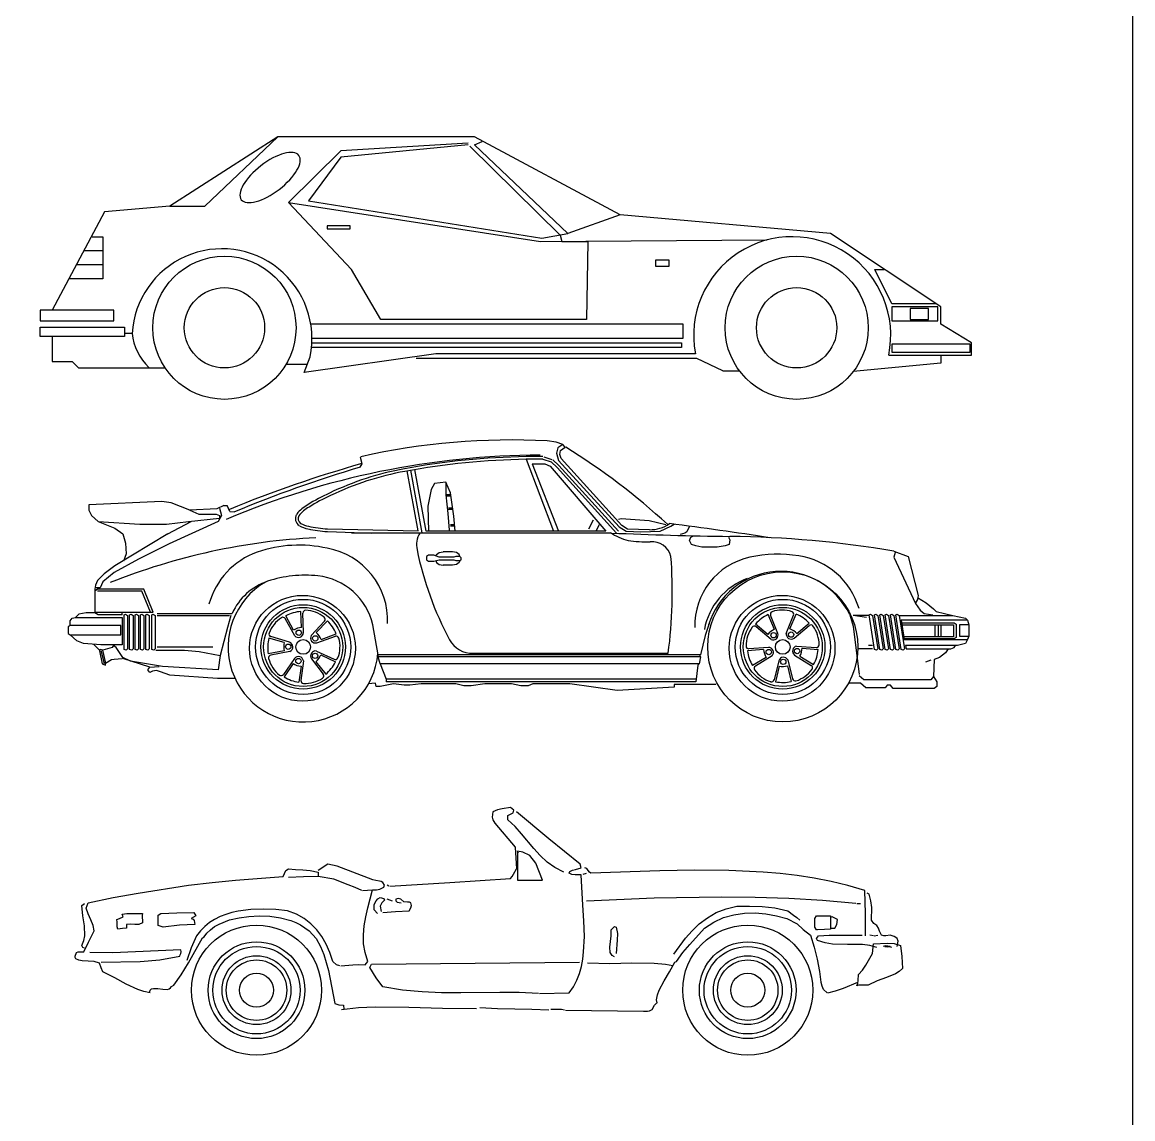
# Model space of a CAD drawing. Header units: millimetres. Extents: x 577 to 2337, y 236 to 943.
# Drawn here: x 804.631 to 809.562, y 701.887 to 706.754 of the extents above; entities that cross this region are included whole.
import ezdxf

# ---------------------------------------------------------------- set-up
doc = ezdxf.new("R2010")
doc.units = ezdxf.units.MM
doc.header["$LTSCALE"] = 0.01
doc.layers.add('06-Furn', color=4, linetype='Continuous')

# ---------------------------------------------------------------- blocks, each defined once
blk = doc.blocks.new('carbbb')
at = {"layer": '06-Furn', "color": 234}
for p, q in [((864.7822, 626.8541), (864.762, 626.8452)), ((864.8024, 626.858), (864.7822, 626.8541)), ((864.8399, 626.8644), (864.8024, 626.858)), ((864.8547, 626.8526), (864.8399, 626.8644)), ((864.8518, 626.8413), (864.8547, 626.8526)), ((864.762, 626.8452), (864.7586, 626.822)), ((864.7586, 626.822), (864.7615, 626.8097)), ((864.7615, 626.8097), (864.7699, 626.7944)), ((864.8281, 626.8294), (864.8518, 626.8413)), ((864.8281, 626.8102), (864.8281, 626.8294)), ((864.8601, 626.7801), (864.8281, 626.8102)), ((865.0101, 626.7259), (864.8666, 626.8452)), ((864.7699, 626.7944), (864.8601, 626.6878)), ((864.8888, 626.7476), (864.8601, 626.7801)), ((864.9435, 626.682), (864.8888, 626.7476)), ((865.1501, 626.6124), (865.0101, 626.7259)), ((864.8601, 626.6878), (864.8666, 626.5927)), ((864.875, 626.6622), (864.8705, 626.6706)), ((864.8942, 626.6667), (864.8705, 626.6706)), ((864.8705, 626.6706), (864.8705, 626.6583)), ((864.8705, 626.6583), (864.8705, 626.5425)), ((864.9257, 626.6509), (864.8942, 626.6667)), ((864.9721, 626.6509), (864.9435, 626.682)), ((864.0286, 626.6124), (863.9857, 626.5848)), ((864.0711, 626.604), (864.0286, 626.6124)), ((864.9519, 626.6169), (864.9257, 626.6509)), ((864.9815, 626.5425), (864.9519, 626.6169)), ((865.0027, 626.6223), (864.9721, 626.6509)), ((865.0372, 626.5976), (865.0027, 626.6223)), ((865.1541, 626.5966), (865.1501, 626.6124)), ((863.6193, 626.5414), (863.8309, 626.5577)), ((863.8309, 626.5577), (863.8422, 626.5848)), ((863.8422, 626.5848), (863.8541, 626.5927)), ((863.8541, 626.5927), (863.8861, 626.5892)), ((863.9211, 626.5572), (863.8541, 626.5542)), ((863.8861, 626.5892), (863.9182, 626.5878)), ((863.9182, 626.5878), (863.9512, 626.5853)), ((863.9857, 626.5577), (863.9211, 626.5572)), ((863.9512, 626.5853), (863.9857, 626.5774)), ((863.9857, 626.5774), (863.9857, 626.5577)), ((864.0553, 626.5458), (863.9857, 626.5577)), ((864.2284, 626.5429), (864.0711, 626.604)), ((864.8399, 626.5498), (864.8473, 626.5577)), ((864.8473, 626.5577), (864.8533, 626.5685)), ((864.8533, 626.5685), (864.8666, 626.5927)), ((865.0767, 626.5774), (865.0372, 626.5976)), ((865.1003, 626.5735), (865.1038, 626.5809)), ((865.1127, 626.5671), (865.1003, 626.5735)), ((865.1038, 626.5809), (865.1156, 626.5858)), ((865.127, 626.5651), (865.1127, 626.5671)), ((865.1156, 626.5858), (865.128, 626.5892)), ((865.1541, 626.5656), (865.127, 626.5651)), ((865.128, 626.5892), (865.1541, 626.5966)), ((865.161, 626.4314), (865.1541, 626.5656)), ((865.162, 626.569), (865.1778, 626.5735)), ((865.1787, 626.5932), (865.1699, 626.5966)), ((865.1847, 626.5853), (865.1787, 626.5932)), ((865.1901, 626.5774), (865.1847, 626.5853)), ((865.197, 626.5735), (865.1901, 626.5774)), ((865.5033, 626.5838), (865.197, 626.5735)), ((865.6567, 626.5868), (865.5033, 626.5838)), ((865.8095, 626.5853), (865.6567, 626.5868)), ((865.9619, 626.5779), (865.8095, 626.5853)), ((866.0379, 626.5715), (865.9619, 626.5779)), ((866.1133, 626.5621), (866.0379, 626.5715)), ((866.1888, 626.5503), (866.1133, 626.5621)), ((863.1863, 626.4847), (863.4107, 626.5192)), ((863.4107, 626.5192), (863.5152, 626.532)), ((863.5152, 626.532), (863.6193, 626.5414)), ((864.1194, 626.5212), (864.0553, 626.5458)), ((864.1505, 626.5093), (864.1194, 626.5212)), ((864.1801, 626.496), (864.1505, 626.5093)), ((864.2427, 626.5404), (864.2284, 626.5429)), ((864.2585, 626.538), (864.2427, 626.5404)), ((864.2659, 626.5355), (864.2585, 626.538)), ((864.2605, 626.5024), (864.2772, 626.5108)), ((864.2733, 626.531), (864.2659, 626.5355)), ((864.2807, 626.5192), (864.2733, 626.531)), ((864.2772, 626.5108), (864.2807, 626.5192)), ((864.3004, 626.5153), (864.2925, 626.5192)), ((864.3039, 626.5153), (864.5707, 626.531)), ((864.5707, 626.531), (864.8399, 626.5498)), ((864.8705, 626.5425), (864.9815, 626.5425)), ((866.2638, 626.5355), (866.1888, 626.5503)), ((866.3382, 626.5177), (866.2638, 626.5355)), ((866.4127, 626.496), (866.3382, 626.5177)), ((862.9643, 626.4413), (863.0753, 626.465)), ((863.0753, 626.465), (863.1863, 626.4847)), ((864.1835, 626.496), (864.2269, 626.4995)), ((864.2062, 626.4186), (864.2269, 626.4995)), ((864.2269, 626.4995), (864.2456, 626.4995)), ((864.2437, 626.4507), (864.2511, 626.4586)), ((864.2456, 626.4995), (864.2605, 626.5024)), ((864.2511, 626.4586), (864.2614, 626.4645)), ((864.2614, 626.4645), (864.2772, 626.461)), ((864.2772, 626.461), (864.2807, 626.4526)), ((864.3433, 626.461), (864.3315, 626.4571)), ((864.3532, 626.458), (864.3433, 626.461)), ((864.3665, 626.4452), (864.3532, 626.458)), ((865.4776, 626.4615), (865.1778, 626.4492)), ((865.7775, 626.4664), (865.4776, 626.4615)), ((865.9269, 626.4655), (865.7775, 626.4664)), ((866.0764, 626.4605), (865.9269, 626.4655)), ((866.2253, 626.4516), (866.0764, 626.4605)), ((866.4162, 626.3935), (866.4127, 626.496)), ((866.4319, 626.4803), (866.424, 626.4842)), ((866.4403, 626.4507), (866.4319, 626.4803)), ((862.9367, 626.4295), (862.9486, 626.4378)), ((862.9412, 626.3841), (862.9367, 626.4295)), ((862.9565, 626.4176), (862.9643, 626.4413)), ((862.9653, 626.392), (862.9565, 626.4176)), ((863.6869, 626.4117), (863.6306, 626.4043)), ((863.7436, 626.4137), (863.6869, 626.4117)), ((863.7983, 626.4112), (863.7436, 626.4137)), ((863.8501, 626.4063), (863.7983, 626.4112)), ((864.1973, 626.3791), (864.2062, 626.4186)), ((864.2343, 626.4334), (864.2437, 626.4507)), ((864.2343, 626.4102), (864.2343, 626.4334)), ((864.2501, 626.3944), (864.2343, 626.4102)), ((864.2693, 626.4413), (864.2614, 626.426)), ((864.2614, 626.426), (864.2659, 626.4028)), ((864.2807, 626.4526), (864.2693, 626.4413)), ((864.3157, 626.4492), (864.2925, 626.4571)), ((864.3315, 626.4571), (864.331, 626.4497)), ((864.331, 626.4497), (864.3374, 626.4447)), ((864.3374, 626.4447), (864.3546, 626.4413)), ((864.3833, 626.4447), (864.3665, 626.4452)), ((864.3911, 626.4447), (864.3833, 626.4447)), ((864.3897, 626.4063), (864.398, 626.4196)), ((864.3971, 626.4413), (864.3911, 626.4447)), ((864.401, 626.4299), (864.3971, 626.4413)), ((864.398, 626.4196), (864.401, 626.4299)), ((865.1659, 626.3619), (865.161, 626.4314)), ((865.7538, 626.3979), (865.7977, 626.4152)), ((865.7977, 626.4152), (865.8456, 626.426)), ((865.8456, 626.426), (865.9013, 626.4265)), ((865.9013, 626.4265), (865.957, 626.425)), ((865.957, 626.425), (866.0137, 626.4196)), ((866.0137, 626.4196), (866.0709, 626.4063)), ((866.3738, 626.4378), (866.2253, 626.4516)), ((866.3777, 626.4378), (866.3935, 626.4378)), ((866.4438, 626.4206), (866.4403, 626.4507)), ((866.4433, 626.3639), (866.4438, 626.4206)), ((862.9486, 626.3392), (862.9412, 626.3841)), ((862.9772, 626.3658), (862.9653, 626.392)), ((862.987, 626.3412), (862.9772, 626.3658)), ((863.0921, 626.3678), (863.1044, 626.3718)), ((863.0936, 626.356), (863.0921, 626.3678)), ((863.1044, 626.3718), (863.1197, 626.3796)), ((863.1158, 626.391), (863.137, 626.3944)), ((863.1197, 626.3796), (863.1158, 626.391)), ((863.137, 626.3944), (863.1592, 626.3944)), ((863.1592, 626.3944), (863.2055, 626.3944)), ((863.2055, 626.3944), (863.204, 626.3856)), ((863.204, 626.3856), (863.205, 626.3747)), ((863.205, 626.3747), (863.2065, 626.3639)), ((863.2065, 626.3639), (863.2055, 626.352)), ((863.2751, 626.387), (863.2869, 626.3944)), ((863.2751, 626.3402), (863.2751, 626.387)), ((863.2869, 626.3944), (863.3589, 626.3969)), ((863.3589, 626.3969), (863.4344, 626.3989)), ((863.4423, 626.3831), (863.4225, 626.3712)), ((863.4225, 626.3712), (863.4319, 626.3688)), ((863.4319, 626.3688), (863.4363, 626.3624)), ((863.4344, 626.3989), (863.4423, 626.3831)), ((863.4363, 626.3624), (863.4383, 626.3446)), ((863.5266, 626.3678), (863.5039, 626.354)), ((863.5508, 626.3801), (863.5266, 626.3678)), ((863.5468, 626.3471), (863.5927, 626.3653)), ((863.5764, 626.39), (863.5508, 626.3801)), ((863.6035, 626.3984), (863.5764, 626.39)), ((863.5927, 626.3653), (863.6361, 626.3752)), ((863.6306, 626.4043), (863.6035, 626.3984)), ((863.6361, 626.3752), (863.679, 626.3811)), ((863.679, 626.3811), (863.7249, 626.3836)), ((863.7249, 626.3836), (863.7722, 626.3821)), ((863.7722, 626.3821), (863.819, 626.3752)), ((863.819, 626.3752), (863.8649, 626.3629)), ((863.8896, 626.3915), (863.8501, 626.4063)), ((863.8649, 626.3629), (863.8866, 626.3545)), ((863.9241, 626.3718), (863.8896, 626.3915)), ((863.9542, 626.3486), (863.9241, 626.3718)), ((864.1904, 626.3392), (864.1973, 626.3791)), ((864.2733, 626.3989), (864.33, 626.4028)), ((864.33, 626.4028), (864.3897, 626.4063)), ((865.1679, 626.2919), (865.1659, 626.3619)), ((865.6784, 626.3481), (865.7143, 626.3752)), ((865.7143, 626.3752), (865.7538, 626.3979)), ((865.7425, 626.356), (865.7864, 626.3757)), ((865.7864, 626.3757), (865.8317, 626.3885)), ((865.8317, 626.3885), (865.8786, 626.3954)), ((865.8786, 626.3954), (865.9264, 626.3964)), ((865.9264, 626.3964), (865.9738, 626.3925)), ((865.9738, 626.3925), (866.0211, 626.3841)), ((866.0211, 626.3841), (866.0665, 626.3712)), ((866.0665, 626.3712), (866.1133, 626.3481)), ((866.0709, 626.4063), (866.0966, 626.3865)), ((866.0966, 626.3865), (866.1119, 626.3767)), ((866.1119, 626.3767), (866.1247, 626.3639)), ((866.1913, 626.3712), (866.1992, 626.3831)), ((866.1913, 626.3328), (866.1913, 626.3712)), ((866.1992, 626.3831), (866.2613, 626.3831)), ((866.2613, 626.3831), (866.2613, 626.3555)), ((866.2687, 626.3796), (866.2613, 626.3759)), ((866.2919, 626.3678), (866.2687, 626.3796)), ((866.2894, 626.3451), (866.2919, 626.3678)), ((866.4167, 626.2943), (866.4162, 626.3935)), ((866.4536, 626.3491), (866.4433, 626.3639)), ((862.95, 626.2953), (862.9486, 626.3392)), ((862.9663, 626.2667), (862.9915, 626.317)), ((862.9915, 626.317), (862.987, 626.3412)), ((863.0931, 626.3446), (863.0936, 626.356)), ((863.0936, 626.3343), (863.0931, 626.3446)), ((863.0965, 626.3249), (863.0936, 626.3343)), ((863.1177, 626.3269), (863.0965, 626.3249)), ((863.1355, 626.3288), (863.1177, 626.3269)), ((863.1537, 626.3466), (863.1355, 626.3446)), ((863.1355, 626.3446), (863.1355, 626.3288)), ((863.1715, 626.3451), (863.1537, 626.3466)), ((863.1892, 626.3451), (863.1715, 626.3451)), ((863.2055, 626.352), (863.1892, 626.3451)), ((863.2987, 626.3328), (863.2751, 626.3402)), ((863.3707, 626.3417), (863.2987, 626.3328)), ((863.4383, 626.3446), (863.3707, 626.3417)), ((863.463, 626.317), (863.4457, 626.2943)), ((863.4827, 626.3367), (863.463, 626.317)), ((863.5039, 626.354), (863.4827, 626.3367)), ((863.4921, 626.3071), (863.5074, 626.3219)), ((863.5074, 626.3219), (863.5261, 626.3357)), ((863.5261, 626.3357), (863.5468, 626.3471)), ((863.8866, 626.3545), (863.9073, 626.3436)), ((863.9073, 626.3436), (863.9458, 626.3175)), ((863.9458, 626.3175), (863.9779, 626.2825)), ((863.9798, 626.3214), (863.9542, 626.3486)), ((864.002, 626.2914), (863.9798, 626.3214)), ((864.187, 626.2997), (864.1904, 626.3392)), ((865.2863, 626.3214), (865.3015, 626.3362)), ((865.2868, 626.2953), (865.2863, 626.3214)), ((865.3015, 626.3362), (865.3099, 626.3328)), ((865.3099, 626.3328), (865.3149, 626.3047)), ((865.6172, 626.2845), (865.6463, 626.3175)), ((865.6369, 626.2569), (865.7015, 626.3288)), ((865.6463, 626.3175), (865.6784, 626.3481)), ((865.7015, 626.3288), (865.7425, 626.356)), ((866.1133, 626.3481), (866.14, 626.3229)), ((866.14, 626.3229), (866.172, 626.2973)), ((866.1992, 626.3214), (866.1913, 626.3328)), ((866.2031, 626.3214), (866.1992, 626.3214)), ((866.2337, 626.3234), (866.2031, 626.3214)), ((866.2613, 626.3249), (866.2337, 626.3234)), ((866.2613, 626.3555), (866.2613, 626.3249)), ((866.2613, 626.3288), (866.2613, 626.3288)), ((866.2652, 626.3288), (866.2805, 626.3288)), ((866.2805, 626.3288), (866.2894, 626.3451)), ((866.467, 626.3402), (866.4536, 626.3491)), ((866.4739, 626.3284), (866.467, 626.3402)), ((866.4778, 626.316), (866.4739, 626.3284)), ((866.4867, 626.2973), (866.4778, 626.316)), ((862.9367, 626.2514), (862.9456, 626.2736)), ((862.9451, 626.2243), (862.9663, 626.2667)), ((862.9456, 626.2736), (862.95, 626.2953)), ((863.4102, 626.1745), (863.4733, 626.2859)), ((863.4334, 626.2682), (863.423, 626.2416)), ((863.4457, 626.2943), (863.4334, 626.2682)), ((863.4733, 626.2859), (863.4807, 626.2904)), ((863.4807, 626.2904), (863.4921, 626.3071)), ((863.9779, 626.2825), (863.9961, 626.2475)), ((864.0213, 626.2578), (864.002, 626.2914)), ((864.188, 626.2598), (864.187, 626.2997)), ((865.1649, 626.2238), (865.1679, 626.2919)), ((865.2818, 626.2445), (865.2843, 626.2692)), ((865.2843, 626.2692), (865.2868, 626.2953)), ((865.3144, 626.2761), (865.3099, 626.2164)), ((865.3149, 626.3047), (865.3144, 626.2761)), ((865.5659, 626.213), (865.6172, 626.2845)), ((866.172, 626.2973), (866.1883, 626.2445)), ((866.1992, 626.2825), (866.2071, 626.2943)), ((866.2031, 626.2746), (866.1992, 626.2825)), ((866.2367, 626.2638), (866.2031, 626.2746)), ((866.2071, 626.2943), (866.2544, 626.2973)), ((866.2697, 626.2578), (866.2367, 626.2638)), ((866.2544, 626.2973), (866.3027, 626.2973)), ((866.3027, 626.2973), (866.4009, 626.2973)), ((866.4517, 626.2943), (866.4359, 626.2973)), ((866.4517, 626.2593), (866.5118, 626.2628)), ((866.4551, 626.2943), (866.4709, 626.2973)), ((866.4976, 626.2943), (866.4867, 626.2973)), ((866.5069, 626.2948), (866.4976, 626.2943)), ((866.5252, 626.2973), (866.5069, 626.2948)), ((866.5118, 626.2628), (866.5434, 626.2608)), ((866.5434, 626.2919), (866.5252, 626.2973)), ((866.5513, 626.2879), (866.5434, 626.2919)), ((866.5434, 626.2608), (866.572, 626.2514)), ((866.5562, 626.2825), (866.5513, 626.2879)), ((866.5607, 626.2712), (866.5562, 626.2825)), ((866.5562, 626.248), (866.5607, 626.2712)), ((862.9076, 626.2051), (862.9135, 626.2204)), ((862.9135, 626.2204), (862.9205, 626.2238)), ((862.9205, 626.2238), (862.9278, 626.2238)), ((862.9278, 626.2238), (862.9451, 626.2243)), ((862.9412, 626.2435), (862.9367, 626.2514)), ((862.9486, 626.2396), (862.9412, 626.2435)), ((863.0738, 626.2199), (862.9717, 626.2204)), ((863.1754, 626.2233), (863.0738, 626.2199)), ((863.3762, 626.2322), (863.1754, 626.2233)), ((863.3717, 626.2046), (863.3737, 626.211)), ((863.3737, 626.211), (863.3767, 626.2169)), ((863.3786, 626.2238), (863.3762, 626.2322)), ((863.3767, 626.2169), (863.3786, 626.2238)), ((863.423, 626.2416), (863.4033, 626.1853)), ((863.9961, 626.2475), (864.0109, 626.2125)), ((864.0109, 626.2125), (864.0321, 626.1405)), ((864.038, 626.2214), (864.0213, 626.2578)), ((864.0518, 626.1814), (864.038, 626.2214)), ((864.1944, 626.2208), (864.188, 626.2598)), ((864.2067, 626.1814), (864.1944, 626.2208)), ((865.161, 626.1908), (865.1649, 626.2238)), ((865.2823, 626.2204), (865.2818, 626.2445)), ((865.2922, 626.2075), (865.2823, 626.2204)), ((865.5777, 626.1814), (865.6058, 626.2208)), ((865.6058, 626.2208), (865.6369, 626.2569)), ((866.1883, 626.2445), (866.2011, 626.1908)), ((866.3363, 626.2564), (866.2697, 626.2578)), ((866.4023, 626.2564), (866.3363, 626.2564)), ((866.4349, 626.2524), (866.4023, 626.2564)), ((866.4181, 626.1641), (866.4477, 626.2164)), ((866.467, 626.2435), (866.4349, 626.2524)), ((866.4477, 626.2164), (866.4517, 626.2593)), ((866.5054, 626.2504), (866.4941, 626.248)), ((866.5094, 626.249), (866.5025, 626.247)), ((866.5025, 626.247), (866.5049, 626.247)), ((866.5025, 626.247), (866.5025, 626.247)), ((866.5025, 626.247), (866.5025, 626.247)), ((866.5049, 626.247), (866.5143, 626.2465)), ((866.5153, 626.2485), (866.5054, 626.2504)), ((866.5252, 626.248), (866.5094, 626.249)), ((866.5143, 626.2465), (866.5252, 626.248)), ((866.5331, 626.2435), (866.5153, 626.2485)), ((866.572, 626.2514), (866.5774, 626.2026)), ((862.9066, 626.1991), (862.9076, 626.2051)), ((862.9101, 626.1927), (862.9066, 626.1991)), ((862.9239, 626.1873), (862.9101, 626.1927)), ((862.9377, 626.1844), (862.9239, 626.1873)), ((862.9653, 626.1824), (862.9377, 626.1844)), ((862.992, 626.1809), (862.9653, 626.1824)), ((863.0152, 626.174), (862.992, 626.1809)), ((863.0225, 626.1528), (863.0152, 626.174)), ((863.0225, 626.178), (863.1957, 626.1809)), ((863.1957, 626.1809), (863.2829, 626.1878)), ((863.2829, 626.1878), (863.3717, 626.2046)), ((863.3786, 626.1222), (863.4102, 626.1745)), ((864.0671, 626.1661), (864.0518, 626.1814)), ((864.0829, 626.1622), (864.0671, 626.1661)), ((864.0868, 626.1622), (864.1396, 626.1656)), ((864.1396, 626.1656), (864.1672, 626.1671)), ((864.1672, 626.1671), (864.1954, 626.1661)), ((864.1954, 626.1661), (864.2067, 626.1814)), ((864.2151, 626.1548), (864.2225, 626.1696)), ((864.2225, 626.1696), (864.6831, 626.174)), ((864.6831, 626.174), (865.1467, 626.178)), ((865.1546, 626.1587), (865.161, 626.1908)), ((865.2808, 626.171), (865.1817, 626.174)), ((865.3795, 626.1735), (865.2808, 626.171)), ((865.3015, 626.2011), (865.2922, 626.2075)), ((865.4786, 626.1725), (865.3795, 626.1735)), ((865.5284, 626.1676), (865.4786, 626.1725)), ((865.561, 626.1614), (865.5284, 626.1676)), ((865.5467, 626.1345), (865.5698, 626.178)), ((865.5698, 626.178), (865.5777, 626.1814)), ((866.2011, 626.1908), (866.2115, 626.136)), ((866.4023, 626.1424), (866.4181, 626.1641)), ((866.5774, 626.2026), (866.5799, 626.1503)), ((863.0299, 626.1345), (863.0225, 626.1528)), ((863.0832, 626.1089), (863.0299, 626.1345)), ((863.3451, 626.0763), (863.3786, 626.1222)), ((864.0321, 626.1405), (864.0597, 625.995)), ((864.2442, 626.1089), (864.2151, 626.1548)), ((865.1339, 626.0976), (865.1457, 626.1276)), ((865.1457, 626.1276), (865.1546, 626.1587)), ((865.522, 626.0946), (865.5467, 626.1345)), ((866.2115, 626.136), (866.2178, 626.0887)), ((866.3831, 626.0966), (866.3851, 626.1232)), ((866.3851, 626.1232), (866.4023, 626.1424)), ((866.5488, 626.1257), (866.5099, 626.1094)), ((866.5656, 626.1365), (866.5488, 626.1257)), ((866.5799, 626.1503), (866.5656, 626.1365)), ((863.1335, 626.0808), (863.0832, 626.1089)), ((863.1848, 626.0571), (863.1335, 626.0808)), ((863.3244, 626.0591), (863.3298, 626.064)), ((863.3298, 626.064), (863.3357, 626.0704)), ((863.3357, 626.0704), (863.3451, 626.0763)), ((864.2733, 626.0689), (864.2442, 626.1089)), ((864.3606, 626.0542), (864.2733, 626.0689)), ((865.1003, 626.0418), (865.1191, 626.0689)), ((865.1191, 626.0689), (865.1339, 626.0976)), ((865.5008, 626.0542), (865.522, 626.0946)), ((866.2189, 626.0882), (866.2178, 626.0887)), ((866.2233, 626.0714), (866.2189, 626.0882)), ((866.2302, 626.0571), (866.2233, 626.0714)), ((866.318, 626.0625), (866.3822, 626.0891)), ((866.3777, 626.0729), (866.3816, 626.0847)), ((866.3851, 626.0763), (866.3777, 626.0729)), ((866.3816, 626.0847), (866.3831, 626.0966)), ((866.4285, 626.0763), (866.3851, 626.0763)), ((866.4684, 626.0951), (866.4285, 626.0763)), ((866.5099, 626.1094), (866.4684, 626.0951)), ((863.2119, 626.0482), (863.1848, 626.0571)), ((863.24, 626.0418), (863.2119, 626.0482)), ((863.2372, 626.0425), (863.24, 626.0532)), ((863.24, 626.0532), (863.2469, 626.0591)), ((863.2469, 626.0591), (863.2548, 626.0616)), ((863.2548, 626.0616), (863.2746, 626.061)), ((863.2746, 626.061), (863.2963, 626.0576)), ((863.2963, 626.0576), (863.3175, 626.0571)), ((863.3175, 626.0571), (863.3244, 626.0591)), ((864.4474, 626.0458), (864.3606, 626.0542)), ((864.5337, 626.0423), (864.4474, 626.0458)), ((864.62, 626.0418), (864.5337, 626.0423)), ((864.7921, 626.0438), (864.62, 626.0418)), ((864.8779, 626.0433), (864.7921, 626.0438)), ((864.9637, 626.0384), (864.8779, 626.0433)), ((864.9682, 626.0384), (865.1003, 626.0418)), ((865.4885, 626.0108), (865.4934, 626.0334)), ((865.4934, 626.0334), (865.5008, 626.0542)), ((866.2455, 626.0418), (866.2302, 626.0571)), ((866.2495, 626.0418), (866.2825, 626.0502)), ((866.2825, 626.0502), (866.318, 626.0625)), ((864.0597, 625.995), (864.0775, 625.9886)), ((864.0775, 625.9886), (864.0987, 625.9876)), ((864.0903, 625.9683), (864.1648, 625.9762)), ((864.0987, 625.9876), (864.1002, 625.9694)), ((864.1648, 625.9762), (864.2392, 625.9797)), ((864.2392, 625.9797), (864.3882, 625.9787)), ((864.3882, 625.9787), (864.5381, 625.9738)), ((864.5381, 625.9738), (864.689, 625.9718)), ((864.7822, 625.9703), (864.7043, 625.9757)), ((864.8587, 625.9688), (864.7822, 625.9703)), ((864.9351, 625.9678), (864.8587, 625.9688)), ((865.0106, 625.9644), (864.9351, 625.9678)), ((865.051, 625.9678), (865.0185, 625.9683)), ((865.0658, 625.9678), (865.051, 625.9678)), ((865.0801, 625.9644), (865.0658, 625.9678)), ((865.0846, 625.9644), (865.4303, 625.9599)), ((865.4579, 625.9619), (865.4687, 625.9683)), ((865.4687, 625.9683), (865.4801, 625.9871)), ((865.4801, 625.9871), (865.488, 625.996)), ((865.488, 625.996), (865.4913, 625.9979)), ((865.4913, 625.9979), (865.4885, 626.0108)), ((865.4303, 625.9599), (865.448, 625.9599)), ((865.448, 625.9599), (865.4579, 625.9619))]:
    blk.add_line(p, q, dxfattribs=at)
for centre, radius in [((863.7124, 626.0534), 0.2889), ((865.8935, 626.0534), 0.2889), ((863.7124, 626.0534), 0.2149), ((865.8935, 626.0534), 0.2149), ((863.7124, 626.0534), 0.194), ((865.8935, 626.0534), 0.194), ((863.7124, 626.0534), 0.1528), ((863.7124, 626.0534), 0.1342), ((865.8935, 626.0534), 0.1528), ((865.8935, 626.0534), 0.1342), ((863.7124, 626.0534), 0.0756), ((865.8935, 626.0534), 0.0756)]:
    blk.add_circle(centre, radius, dxfattribs=at)
blk = doc.blocks.new('carhj')
at = {"layer": '06-Furn', "color": 234}
for p, q in [((863.7999, 625.1268), (863.2491, 624.7737)), ((863.4285, 624.7737), (863.7999, 625.1268)), ((864.7998, 625.1268), (863.7999, 625.1268)), ((865.542, 624.73), (864.7998, 625.1268)), ((864.7998, 625.0871), (864.8389, 625.103)), ((864.1201, 625.0554), (863.8545, 624.7935)), ((864.7686, 625.0951), (864.1201, 625.0554)), ((864.7686, 625.0871), (864.1201, 625.0237)), ((865.2373, 624.6269), (864.7764, 625.0792)), ((865.2763, 624.6348), (864.7998, 625.0871)), ((864.1201, 625.0237), (863.9561, 624.8014)), ((863.2491, 624.7737), (862.9171, 624.7459)), ((863.2491, 624.7737), (863.4285, 624.7737)), ((864.1748, 624.4523), (863.8545, 624.7935)), ((863.8545, 624.7935), (865.1357, 624.5951)), ((863.9561, 624.8014), (865.1435, 624.611)), ((862.9171, 624.7459), (862.6515, 624.2459)), ((865.542, 624.73), (865.2763, 624.6348)), ((866.6122, 624.6348), (865.542, 624.73)), ((864.0498, 624.6745), (864.0498, 624.6586)), ((864.167, 624.6745), (864.0498, 624.6745)), ((864.0498, 624.6586), (864.167, 624.6586)), ((864.167, 624.6586), (864.167, 624.6745)), ((862.8546, 624.6189), (862.9093, 624.6189)), ((862.9093, 624.6189), (862.9093, 624.4046)), ((865.1357, 624.5951), (866.2901, 624.6024)), ((865.1435, 624.611), (865.2763, 624.6348)), ((865.2373, 624.6269), (865.2451, 624.5951)), ((865.2451, 624.5951), (865.3779, 624.5951)), ((865.3779, 624.5951), (865.3701, 624.1983)), ((867.1747, 624.2618), (866.6122, 624.6348)), ((862.9093, 624.5475), (862.8155, 624.5475)), ((862.9093, 624.4761), (862.7765, 624.4761)), ((865.7216, 624.4999), (865.7216, 624.4681)), ((865.792, 624.4999), (865.7216, 624.4999)), ((865.792, 624.4681), (865.792, 624.4999)), ((864.3233, 624.1983), (864.1748, 624.4523)), ((865.7216, 624.4681), (865.792, 624.4681)), ((866.9247, 624.2777), (866.8388, 624.4523)), ((866.8388, 624.4523), (866.8857, 624.4523)), ((862.9093, 624.4046), (862.7374, 624.4046)), ((867.1513, 624.2777), (866.9247, 624.2777)), ((866.9247, 624.2618), (866.9247, 624.1904)), ((867.1591, 624.2618), (866.9247, 624.2618)), ((867.0185, 624.2538), (867.0185, 624.1983)), ((867.1122, 624.2538), (867.0185, 624.2538)), ((867.1122, 624.1983), (867.1122, 624.2538)), ((867.1591, 624.1904), (867.1591, 624.2618)), ((867.1747, 624.1745), (867.1747, 624.2618)), ((862.964, 624.2459), (862.589, 624.2459)), ((862.589, 624.2459), (862.589, 624.1904)), ((862.964, 624.1904), (862.964, 624.2459)), ((865.3701, 624.1983), (864.3233, 624.1983)), ((867.0185, 624.1983), (867.1122, 624.1983)), ((862.589, 624.1904), (862.964, 624.1904)), ((862.589, 624.111), (862.589, 624.1586)), ((862.589, 624.1586), (863.0186, 624.1586)), ((863.0186, 624.1586), (863.0186, 624.111)), ((865.8622, 624.1745), (863.9669, 624.1745)), ((865.8622, 624.1031), (865.8622, 624.1745)), ((866.9247, 624.1904), (867.1591, 624.1904)), ((867.331, 624.0793), (867.1747, 624.1745)), ((863.0186, 624.111), (862.589, 624.111)), ((862.6515, 624.111), (862.6515, 623.984)), ((863.0577, 624.1269), (863.0186, 624.1269)), ((863.9731, 624.1031), (865.8622, 624.1031)), ((865.8544, 624.0554), (863.971, 624.0554)), ((863.9727, 624.0793), (865.8544, 624.0793)), ((865.8544, 624.0793), (865.8544, 624.0554)), ((866.9247, 624.0713), (866.9247, 624.0316)), ((867.3231, 624.0713), (866.9247, 624.0713)), ((866.9247, 624.0316), (867.3231, 624.0316)), ((867.3231, 624.0316), (867.3231, 624.0713)), ((867.331, 624.0158), (867.331, 624.0793)), ((862.6515, 623.984), (862.753, 623.984)), ((862.753, 623.984), (862.7843, 623.9523)), ((863.9483, 623.9681), (863.8402, 623.9681)), ((864.6045, 624.0237), (863.9327, 623.9285)), ((863.9327, 623.9285), (863.9639, 624.0078)), ((865.9326, 623.9999), (864.5029, 623.9999)), ((865.9248, 624.0237), (864.6045, 624.0237)), ((866.0654, 623.9364), (865.9326, 623.9999)), ((867.1747, 623.9761), (866.7284, 623.9325)), ((866.9091, 624.0158), (867.331, 624.0158)), ((867.1747, 624.0158), (867.1747, 623.9761)), ((862.7843, 623.9523), (863.2254, 623.9523)), ((866.0654, 623.9364), (866.1492, 623.9364))]:
    blk.add_line(p, q, dxfattribs=at)
for centre, radius in [((863.5277, 624.1556), 0.3644), ((866.4403, 624.1556), 0.3644), ((863.5277, 624.1556), 0.2044), ((866.4403, 624.1556), 0.2044)]:
    blk.add_circle(centre, radius, dxfattribs=at)
for centre, radius, start, end in [((866.4177, 624.1172), 0.5017, 348.34, 190.74), ((863.515, 624.0993), 0.4581, 348.48, 176.544), ((863.3242, 624.1513), 0.2676, 185.2198, 227.5777)]:
    blk.add_arc(centre, radius, start, end, dxfattribs=at)
at = {"layer": '06-Furn', "color": 234, "extrusion": (0, 0, -1)}
blk.add_ellipse((863.76, 624.9199), major_axis=(0.1465, 0.1126), ratio=0.411764, start_param=3.141593, end_param=9.424778, dxfattribs=at)
blk = doc.blocks.new('carpp4')
at = {"layer": '06-Furn', "color": 234, "linetype": 'ByBlock'}
for p, q in [((864.8501, 622.8569), (864.8107, 622.8629)), ((864.8805, 622.847), (864.8501, 622.8569)), ((864.8574, 622.8317), (864.8515, 622.808)), ((864.8805, 622.847), (864.8574, 622.8317)), ((864.8663, 622.802), (864.8693, 622.8199)), ((864.8693, 622.8199), (864.8901, 622.8347)), ((864.8901, 622.8347), (864.8805, 622.847)), ((863.9801, 622.7461), (863.9896, 622.7605)), ((863.982, 622.7888), (863.9839, 622.7926)), ((863.9896, 622.7605), (863.982, 622.7888)), ((864.7563, 622.7931), (864.7176, 622.7931)), ((864.7176, 622.7812), (864.8389, 622.463)), ((864.7563, 622.7812), (864.7176, 622.7812)), ((864.7444, 622.7604), (864.8615, 622.463)), ((864.7444, 622.7604), (864.7712, 622.7604)), ((864.792, 622.7931), (864.7563, 622.7931)), ((864.792, 622.7812), (864.7563, 622.7812)), ((864.7712, 622.7604), (864.8009, 622.7604)), ((864.792, 622.7812), (864.8277, 622.7693)), ((864.7957, 622.7925), (864.8314, 622.7806)), ((864.8009, 622.7604), (864.8247, 622.7515)), ((864.8277, 622.7693), (864.8544, 622.7455)), ((864.8356, 622.7782), (864.8623, 622.7544)), ((864.8515, 622.808), (864.8604, 622.7752)), ((864.8604, 622.7752), (865.131, 622.4808)), ((864.8723, 622.7842), (864.8663, 622.802)), ((865.1429, 622.4868), (864.8723, 622.7842)), ((864.2376, 622.4635), (864.189, 622.7294)), ((864.2557, 622.4547), (864.2049, 622.7323)), ((864.2734, 622.463), (864.2236, 622.7355)), ((864.8247, 622.7515), (865.0707, 622.463)), ((864.8544, 622.7455), (865.1191, 622.4541)), ((864.8632, 622.7535), (865.1279, 622.4621)), ((864.3102, 622.6741), (864.2953, 622.6474)), ((864.3608, 622.6801), (864.3102, 622.6741)), ((864.3816, 622.6325), (864.3608, 622.6801)), ((864.3608, 622.6801), (864.3608, 622.6236)), ((864.2953, 622.6474), (864.2805, 622.573)), ((864.3608, 622.6236), (864.3697, 622.5403)), ((864.3816, 622.6236), (864.3637, 622.6236)), ((864.3816, 622.6176), (864.3637, 622.6176)), ((864.3964, 622.5284), (864.3816, 622.6325)), ((863.0998, 622.5938), (862.7756, 622.579)), ((862.7756, 622.579), (862.7756, 622.5552)), ((863.1414, 622.5879), (863.0998, 622.5938)), ((863.2247, 622.5552), (863.1414, 622.5879)), ((863.3757, 622.5762), (863.3437, 622.5611)), ((863.3556, 622.5641), (863.3645, 622.5314)), ((863.3757, 622.5762), (863.3904, 622.5767)), ((863.4024, 622.5498), (863.3904, 622.5767)), ((864.2805, 622.573), (864.2834, 622.463)), ((864.3905, 622.5641), (864.3727, 622.5641)), ((862.7756, 622.5552), (862.7875, 622.5314)), ((862.7875, 622.5314), (862.8173, 622.5046)), ((863.2188, 622.5046), (863.3556, 622.5195)), ((863.3437, 622.5611), (863.2247, 622.5552)), ((863.2247, 622.5552), (863.2634, 622.5373)), ((863.2634, 622.5373), (863.3407, 622.5373)), ((863.3407, 622.5373), (863.3556, 622.5314)), ((863.3645, 622.5314), (863.3496, 622.5046)), ((863.3556, 622.5314), (863.3556, 622.5195)), ((863.4024, 622.5498), (863.4218, 622.5479)), ((864.3697, 622.5403), (864.3756, 622.466)), ((864.3905, 622.5581), (864.3727, 622.5581)), ((864.4024, 622.463), (864.3964, 622.5284)), ((865.1388, 622.517), (865.1269, 622.5141)), ((865.2637, 622.5081), (865.1388, 622.517)), ((862.8173, 622.5046), (863.0016, 622.4927)), ((862.8173, 622.5046), (862.8916, 622.4749)), ((862.8916, 622.4749), (862.9273, 622.4511)), ((863.0016, 622.4927), (863.1206, 622.4927)), ((863.1206, 622.4927), (863.2188, 622.5046)), ((863.1266, 622.4511), (863.2307, 622.5059)), ((863.3496, 622.5046), (863.1325, 622.4065)), ((863.8356, 622.4723), (864.2376, 622.4635)), ((864.3994, 622.4897), (864.3816, 622.4897)), ((864.3994, 622.4838), (864.3816, 622.4838)), ((865.015, 622.5106), (864.9942, 622.4719)), ((865.0414, 622.4899), (865.0269, 622.463)), ((865.131, 622.4808), (865.1608, 622.463)), ((865.1667, 622.4719), (865.1429, 622.4868)), ((865.2648, 622.4689), (865.1667, 622.4719)), ((865.338, 622.4903), (865.2637, 622.5081)), ((865.3124, 622.463), (865.36, 622.4838)), ((865.36, 622.4838), (865.3749, 622.4927)), ((865.4433, 622.4838), (865.4314, 622.46)), ((863.1266, 622.4511), (862.8916, 622.3083)), ((862.9273, 622.4511), (862.9392, 622.4094)), ((863.835, 622.4604), (864.0321, 622.4541)), ((865.0953, 622.4541), (863.9414, 622.4541)), ((865.0707, 622.463), (864.2734, 622.463)), ((865.1608, 622.463), (865.2262, 622.46)), ((865.2262, 622.46), (865.3124, 622.463)), ((865.4225, 622.4541), (865.4016, 622.4481)), ((865.4314, 622.46), (865.4225, 622.4541)), ((865.4433, 622.4213), (865.4492, 622.4362)), ((865.4522, 622.4035), (865.4433, 622.4213)), ((865.4492, 622.4362), (865.4611, 622.4422)), ((865.6158, 622.4362), (865.6217, 622.4243)), ((865.6217, 622.4243), (865.6187, 622.4035)), ((862.9392, 622.4094), (862.9422, 622.3619)), ((863.1325, 622.4065), (862.9957, 622.3381)), ((864.3191, 622.3589), (864.331, 622.3678)), ((864.331, 622.3678), (864.3489, 622.3708)), ((864.3905, 622.3708), (864.3489, 622.3708)), ((864.4083, 622.3678), (864.3905, 622.3708)), ((864.4202, 622.3589), (864.4083, 622.3678)), ((865.4701, 622.3975), (865.4522, 622.4035)), ((865.4968, 622.3916), (865.4701, 622.3975)), ((865.5652, 622.3916), (865.4968, 622.3916)), ((865.6009, 622.3975), (865.5652, 622.3916)), ((865.6187, 622.4035), (865.6009, 622.3975)), ((866.3503, 622.3738), (866.4128, 622.35)), ((866.3563, 622.3678), (866.3503, 622.347)), ((862.9957, 622.3381), (862.8886, 622.2786)), ((862.9422, 622.3619), (862.9303, 622.3291)), ((864.2834, 622.3559), (864.2745, 622.35)), ((864.2745, 622.35), (864.2745, 622.3351)), ((864.2745, 622.3351), (864.2834, 622.3291)), ((864.3072, 622.3559), (864.2834, 622.3559)), ((864.2834, 622.3291), (864.3072, 622.3291)), ((864.331, 622.347), (864.3072, 622.3559)), ((864.3072, 622.3291), (864.331, 622.3351)), ((864.3161, 622.3321), (864.3191, 622.3232)), ((864.3173, 622.3527), (864.3191, 622.3589)), ((864.3191, 622.3232), (864.331, 622.3143)), ((864.3964, 622.347), (864.331, 622.347)), ((864.331, 622.3351), (864.3964, 622.3351)), ((864.4054, 622.35), (864.3964, 622.347)), ((864.3964, 622.3351), (864.4054, 622.3321)), ((864.4232, 622.35), (864.4054, 622.35)), ((864.4054, 622.3321), (864.4232, 622.3321)), ((864.4202, 622.3232), (864.4083, 622.3143)), ((864.4232, 622.35), (864.4202, 622.3589)), ((864.4232, 622.3321), (864.4202, 622.3232)), ((864.4292, 622.344), (864.4232, 622.35)), ((864.4232, 622.3321), (864.4292, 622.3351)), ((864.4292, 622.3351), (864.4292, 622.344)), ((866.3503, 622.347), (866.4455, 622.1418)), ((866.4128, 622.35), (866.4574, 622.1775)), ((862.844, 622.2726), (862.8143, 622.2429)), ((862.8886, 622.2786), (862.8381, 622.237)), ((862.8916, 622.3083), (862.844, 622.2726)), ((864.331, 622.3143), (864.3489, 622.3113)), ((864.3905, 622.3113), (864.3489, 622.3113)), ((864.4083, 622.3143), (864.3905, 622.3113)), ((862.8054, 622.2221), (862.8024, 622.2042)), ((862.8143, 622.2429), (862.8054, 622.2221)), ((862.8381, 622.237), (862.8262, 622.2102)), ((862.8024, 622.2042), (862.8024, 622.1002)), ((862.8143, 622.2042), (862.8024, 622.1953)), ((862.8262, 622.2102), (862.8083, 622.2102)), ((863.0195, 622.2042), (862.8143, 622.2042)), ((863.0113, 622.1953), (862.8143, 622.1953)), ((863.0492, 622.1031), (863.0113, 622.1953)), ((863.0611, 622.1031), (863.0195, 622.2042)), ((866.4574, 622.1775), (866.4544, 622.1596)), ((866.4544, 622.1686), (866.4931, 622.1448)), ((866.4544, 622.1596), (866.4455, 622.1448)), ((866.4455, 622.1418), (866.4663, 622.112)), ((866.4931, 622.1448), (866.5258, 622.118)), ((862.6924, 622.0645), (862.7013, 622.0764)), ((862.7013, 622.0764), (862.7161, 622.0793)), ((862.731, 622.0942), (862.7161, 622.0793)), ((862.7161, 622.0793), (862.9243, 622.0793)), ((862.7637, 622.1002), (862.731, 622.0942)), ((862.8024, 622.1002), (862.7637, 622.1002)), ((862.8024, 622.1031), (863.0611, 622.1031)), ((862.8173, 622.0912), (862.8024, 622.1002)), ((862.9243, 622.0912), (862.8173, 622.0912)), ((862.9243, 622.0912), (862.9243, 622.1031)), ((862.9243, 622.0793), (862.9243, 621.9574)), ((862.9332, 622.0912), (862.9392, 622.0942)), ((862.9332, 621.9366), (862.9332, 622.0912)), ((862.9392, 622.0942), (862.9481, 622.0883)), ((862.9481, 622.0883), (862.9481, 621.9396)), ((862.957, 622.0912), (862.963, 622.0942)), ((862.957, 621.9366), (862.957, 622.0912)), ((862.963, 622.0942), (862.9719, 622.0883)), ((862.9719, 622.0883), (862.9719, 621.9396)), ((862.9808, 622.0912), (862.9868, 622.0942)), ((862.9808, 621.9366), (862.9808, 622.0912)), ((862.9868, 622.0942), (862.9957, 622.0883)), ((862.9957, 622.0883), (862.9957, 621.9396)), ((863.0046, 622.0912), (863.0106, 622.0942)), ((863.0046, 621.9366), (863.0046, 622.0912)), ((863.0106, 622.0942), (863.0195, 622.0883)), ((863.0195, 622.0883), (863.0195, 621.9396)), ((863.0284, 622.0912), (863.0344, 622.0942)), ((863.0284, 621.9366), (863.0284, 622.0912)), ((863.0344, 622.0942), (863.0433, 622.0883)), ((863.0433, 622.0883), (863.0433, 621.9396)), ((863.0552, 622.0912), (863.0611, 622.0942)), ((863.0552, 621.9366), (863.0552, 622.0912)), ((863.0611, 622.0942), (863.0701, 622.0883)), ((863.0701, 622.0883), (863.0701, 621.9396)), ((863.079, 622.0972), (863.4121, 622.0972)), ((863.079, 622.0883), (863.4002, 622.0883)), ((863.4061, 622.0883), (863.3912, 622.0347)), ((863.6903, 621.998), (863.6479, 622.0741)), ((863.6844, 622.0236), (863.6507, 622.0863)), ((863.7203, 622.0346), (863.7175, 622.1058)), ((863.7285, 622.012), (863.7263, 622.0991)), ((865.8196, 622.0266), (865.7918, 622.0922)), ((865.8353, 622.0083), (865.8024, 622.089)), ((865.8721, 622.0083), (865.905, 622.089)), ((865.8884, 622.0289), (865.9162, 622.0944)), ((866.1541, 622.0912), (866.1689, 622.0407)), ((866.2403, 622.0883), (866.1689, 622.0883)), ((866.2284, 622.0793), (866.1689, 622.0883)), ((866.2403, 622.0912), (866.2463, 622.0942)), ((866.2641, 621.9366), (866.2403, 622.0912)), ((866.2463, 622.0942), (866.2552, 622.0883)), ((866.2552, 622.0883), (866.279, 621.9396)), ((866.2641, 622.0912), (866.2701, 622.0942)), ((866.2879, 621.9366), (866.2641, 622.0912)), ((866.2701, 622.0942), (866.279, 622.0883)), ((866.279, 622.0883), (866.3028, 621.9396)), ((866.2879, 622.0912), (866.2938, 622.0942)), ((866.3117, 621.9366), (866.2879, 622.0912)), ((866.2938, 622.0942), (866.3028, 622.0883)), ((866.3028, 622.0883), (866.3266, 621.9396)), ((866.3117, 622.0912), (866.3176, 622.0942)), ((866.3355, 621.9366), (866.3117, 622.0912)), ((866.3176, 622.0942), (866.3266, 622.0883)), ((866.3266, 622.0883), (866.3503, 621.9396)), ((866.3355, 622.0912), (866.3414, 622.0942)), ((866.3593, 621.9366), (866.3355, 622.0912)), ((866.3414, 622.0942), (866.3503, 622.0883)), ((866.3503, 622.0883), (866.3741, 621.9396)), ((866.3593, 622.0912), (866.3652, 622.0942)), ((866.3831, 621.9366), (866.3593, 622.0912)), ((866.3652, 622.0942), (866.3741, 622.0883)), ((866.3741, 622.0883), (866.3979, 621.9396)), ((866.3741, 622.0883), (866.6121, 622.0883)), ((866.4663, 622.112), (866.4842, 622.0972)), ((866.4842, 622.0972), (866.5228, 622.0912)), ((866.5258, 622.118), (866.5377, 622.1061)), ((866.5377, 622.1061), (866.6121, 622.0883)), ((866.6121, 622.0883), (866.6686, 622.0764)), ((866.6686, 622.0764), (866.6775, 622.0674)), ((862.6924, 622.0436), (862.6834, 622.0377)), ((862.6834, 622.0377), (862.6834, 622.008)), ((862.6924, 622.0436), (862.6924, 622.0645)), ((862.9184, 622.0436), (862.6924, 622.0436)), ((862.9184, 622.002), (862.9184, 622.0436)), ((863.3912, 622.0347), (863.3585, 621.9098)), ((863.7629, 621.999), (863.8223, 622.0628)), ((863.7855, 622.0124), (863.8347, 622.0639)), ((864.0604, 621.9128), (864.0366, 622.0466)), ((865.5295, 622.0526), (865.5117, 621.999)), ((865.79, 622.0035), (865.7362, 622.0502)), ((865.8045, 621.9816), (865.738, 622.0379)), ((865.907, 621.9873), (865.9735, 622.0435)), ((865.9195, 622.0078), (865.9733, 622.0546)), ((866.1689, 622.0407), (866.1957, 621.8265)), ((866.3831, 622.0674), (866.395, 621.9812)), ((866.6775, 622.0674), (866.3831, 622.0674)), ((866.389, 622.0555), (866.618, 622.0555)), ((866.389, 622.0466), (866.615, 622.0466)), ((866.5318, 622.0466), (866.5318, 621.9931)), ((866.5466, 622.0466), (866.5466, 621.9931)), ((866.5585, 622.0466), (866.5585, 621.9931)), ((866.615, 622.0466), (866.615, 621.9931)), ((866.618, 622.0555), (866.6269, 622.0496)), ((866.6269, 622.0496), (866.6269, 621.9901)), ((866.6834, 622.0466), (866.6418, 622.0466)), ((866.6418, 622.0466), (866.6418, 621.9961)), ((866.6775, 622.0674), (866.6834, 622.0466)), ((866.6834, 622.0466), (866.6834, 621.9961)), ((862.6834, 622.008), (862.6924, 622.002)), ((862.6924, 622.002), (862.9184, 622.002)), ((862.7221, 621.9752), (862.6924, 622.002)), ((862.7518, 621.9633), (862.7221, 621.9752)), ((863.6432, 621.9685), (863.5746, 621.9878)), ((863.6673, 621.9693), (863.5837, 621.9941)), ((863.7881, 621.967), (863.8703, 621.996)), ((863.8071, 621.9817), (863.8739, 622.0064)), ((865.5117, 621.999), (865.4909, 621.9128)), ((866.615, 621.9931), (866.395, 621.9931)), ((866.618, 621.9842), (866.395, 621.9842)), ((866.395, 621.9812), (866.6775, 621.9812)), ((866.6269, 621.9901), (866.618, 621.9842)), ((866.6418, 621.9961), (866.6834, 621.9961)), ((866.6775, 621.9812), (866.6686, 621.9633)), ((866.6834, 621.9961), (866.6775, 621.9812)), ((862.8292, 621.9574), (862.7518, 621.9633)), ((862.8232, 621.9336), (862.7964, 621.9604)), ((862.8262, 621.9366), (862.8232, 621.9306)), ((862.8232, 621.9306), (862.8351, 621.8741)), ((862.8381, 621.9336), (862.8262, 621.9366)), ((862.9243, 621.9574), (862.8292, 621.9574)), ((862.8321, 621.9277), (862.8292, 621.9306)), ((862.844, 621.8801), (862.8321, 621.9277)), ((862.8797, 621.9455), (862.8381, 621.9336)), ((862.85, 621.8831), (862.8381, 621.9336)), ((862.8857, 621.9544), (862.8797, 621.9455)), ((862.8976, 621.9455), (862.8857, 621.9544)), ((862.9095, 621.9277), (862.8976, 621.9455)), ((862.9273, 621.9009), (862.9095, 621.9277)), ((862.9422, 621.9336), (862.9332, 621.9366)), ((862.9481, 621.9396), (862.9422, 621.9336)), ((862.966, 621.9336), (862.957, 621.9366)), ((862.9719, 621.9396), (862.966, 621.9336)), ((862.9898, 621.9336), (862.9808, 621.9366)), ((862.9957, 621.9396), (862.9898, 621.9336)), ((863.0135, 621.9336), (863.0046, 621.9366)), ((863.0195, 621.9396), (863.0135, 621.9336)), ((863.0373, 621.9336), (863.0284, 621.9366)), ((863.0433, 621.9396), (863.0373, 621.9336)), ((863.0641, 621.9336), (863.0552, 621.9366)), ((863.0701, 621.9396), (863.0641, 621.9336)), ((863.073, 621.9336), (863.2009, 621.9336)), ((863.079, 621.9485), (863.3258, 621.9485)), ((863.2009, 621.9336), (863.2663, 621.9277)), ((863.2663, 621.9277), (863.3585, 621.9098)), ((863.6427, 621.9309), (863.5726, 621.9182)), ((863.6688, 621.9286), (863.5833, 621.9118)), ((863.7863, 621.9302), (863.8654, 621.8935)), ((865.7709, 621.9374), (865.7, 621.9312)), ((865.7932, 621.9467), (865.7063, 621.9403)), ((865.9183, 621.9523), (866.0052, 621.946)), ((865.943, 621.9432), (866.0139, 621.9369)), ((866.2552, 621.9396), (866.1898, 621.9396)), ((866.2552, 621.9544), (866.2373, 621.9544)), ((866.273, 621.9336), (866.2641, 621.9366)), ((866.279, 621.9396), (866.273, 621.9336)), ((866.2968, 621.9336), (866.2879, 621.9366)), ((866.3028, 621.9396), (866.2968, 621.9336)), ((866.3206, 621.9336), (866.3117, 621.9366)), ((866.3266, 621.9396), (866.3206, 621.9336)), ((866.3444, 621.9336), (866.3355, 621.9366)), ((866.3503, 621.9396), (866.3444, 621.9336)), ((866.3682, 621.9336), (866.3593, 621.9366)), ((866.3741, 621.9396), (866.3682, 621.9336)), ((866.392, 621.9336), (866.3831, 621.9366)), ((866.3979, 621.9396), (866.392, 621.9336)), ((866.6329, 621.9544), (866.4009, 621.9544)), ((866.4009, 621.9544), (866.4039, 621.9396)), ((866.4039, 621.9396), (866.6031, 621.9396)), ((866.5793, 621.9217), (866.5526, 621.9009)), ((866.5912, 621.9396), (866.5793, 621.9217)), ((866.6031, 621.9396), (866.618, 621.9455)), ((866.618, 621.9455), (866.624, 621.9544)), ((866.6686, 621.9633), (866.6329, 621.9544)), ((862.8351, 621.8741), (862.85, 621.8682)), ((862.844, 621.8801), (862.8411, 621.8741)), ((862.85, 621.8771), (862.8767, 621.892)), ((862.85, 621.8682), (862.85, 621.8831)), ((862.8767, 621.892), (862.8886, 621.8949)), ((862.8886, 621.8949), (862.9243, 621.8979)), ((862.96, 621.886), (862.9273, 621.9009)), ((863.0463, 621.8593), (862.9273, 621.8979)), ((863.1028, 621.8622), (862.96, 621.886)), ((863.3585, 621.9098), (863.3496, 621.8474)), ((863.689, 621.8978), (863.6395, 621.826)), ((863.6823, 621.8747), (863.6427, 621.8154)), ((863.7282, 621.8867), (863.7177, 621.8002)), ((863.7637, 621.8964), (863.8166, 621.8272)), ((863.7836, 621.8829), (863.8277, 621.8269)), ((863.8061, 621.9129), (863.8702, 621.882)), ((865.4909, 621.9128), (864.0604, 621.9128)), ((864.0604, 621.9039), (864.0604, 621.9128)), ((865.4909, 621.9039), (864.0604, 621.9039)), ((864.0693, 621.8741), (864.0604, 621.9039)), ((865.4849, 621.8741), (864.0693, 621.8741)), ((864.0693, 621.8741), (864.0961, 621.8057)), ((864.4814, 621.9208), (865.3484, 621.9208)), ((865.4849, 621.8741), (865.479, 621.8682)), ((865.4909, 621.9039), (865.4849, 621.8741)), ((865.4909, 621.9039), (865.4879, 621.9128)), ((865.7837, 621.9021), (865.7227, 621.8654)), ((865.809, 621.9091), (865.735, 621.8632)), ((865.8388, 621.8875), (865.818, 621.8029)), ((865.8794, 621.891), (865.9002, 621.8064)), ((865.9091, 621.9126), (865.9832, 621.8667)), ((865.9325, 621.9071), (865.9936, 621.8704)), ((866.5142, 621.8893), (866.4904, 621.8803)), ((866.5288, 621.892), (866.5258, 621.8176)), ((866.5526, 621.9009), (866.5288, 621.892)), ((863.0373, 621.8474), (863.0463, 621.8593)), ((863.0463, 621.8355), (863.0373, 621.8474)), ((863.0463, 621.8593), (863.0879, 621.8622)), ((863.0582, 621.8414), (863.0463, 621.8355)), ((863.076, 621.8444), (863.0582, 621.8414)), ((863.0938, 621.8384), (863.076, 621.8444)), ((863.1355, 621.8236), (863.0938, 621.8384)), ((863.3496, 621.8474), (863.1028, 621.8622)), ((863.3466, 621.8087), (863.1355, 621.8236)), ((863.7179, 621.8625), (863.7083, 621.792)), ((865.479, 621.8682), (865.4701, 621.7938)), ((865.8407, 621.8635), (865.8247, 621.7941)), ((865.8783, 621.8648), (865.8943, 621.7954)), ((863.424, 621.8087), (863.3466, 621.8087)), ((864.0485, 621.7879), (864.0158, 621.7849)), ((864.0515, 621.773), (864.0485, 621.7879)), ((864.1288, 621.7849), (864.0693, 621.773)), ((865.4701, 621.8057), (864.0961, 621.8057)), ((864.0961, 621.8057), (864.0961, 621.7938)), ((865.4701, 621.7938), (864.0961, 621.7938)), ((864.1764, 621.779), (864.1288, 621.7849)), ((864.2002, 621.779), (864.1764, 621.779)), ((864.2507, 621.7849), (864.2002, 621.779)), ((864.4054, 621.7849), (864.2507, 621.7849)), ((864.4411, 621.776), (864.4054, 621.7849)), ((864.4738, 621.776), (864.4411, 621.776)), ((864.5332, 621.7849), (864.4738, 621.776)), ((864.6522, 621.7849), (864.5332, 621.7849)), ((864.6938, 621.776), (864.6522, 621.7849)), ((864.7266, 621.776), (864.6938, 621.776)), ((864.7474, 621.7849), (864.7266, 621.776)), ((864.9109, 621.7849), (864.7474, 621.7849)), ((865.1221, 621.7552), (864.9109, 621.7849)), ((865.5593, 621.7819), (865.3749, 621.7819)), ((865.3749, 621.7819), (865.3749, 621.77)), ((866.2016, 621.7879), (866.1511, 621.7879)), ((866.2165, 621.8028), (866.1957, 621.8206)), ((866.2254, 621.7671), (866.2016, 621.7879)), ((866.5139, 621.8028), (866.2165, 621.8028)), ((866.3206, 621.779), (866.3117, 621.7671)), ((866.3355, 621.779), (866.3206, 621.779)), ((866.3474, 621.7641), (866.3355, 621.779)), ((866.5258, 621.8176), (866.5139, 621.8028)), ((866.5258, 621.8176), (866.5407, 621.7938)), ((866.5407, 621.7938), (866.5407, 621.773)), ((864.0693, 621.773), (864.0515, 621.773)), ((865.3749, 621.77), (865.1221, 621.7552)), ((866.3117, 621.7671), (866.2254, 621.7671)), ((866.5288, 621.7641), (866.3474, 621.7641)), ((866.5407, 621.773), (866.5288, 621.7641))]:
    blk.add_line(p, q, dxfattribs=at)
for centre, radius in [((865.8567, 621.9485), 0.3331), ((863.7243, 621.9425), 0.2349), ((865.8537, 621.9425), 0.2349), ((863.7273, 621.9485), 0.2112), ((863.7273, 621.9485), 0.1874), ((863.7273, 621.9485), 0.1755), ((865.8567, 621.9485), 0.2112), ((865.8567, 621.9485), 0.1874), ((865.8567, 621.9485), 0.1755), ((863.7077, 622.0115), 0.0119), ((863.7273, 621.9485), 0.0327), ((863.7812, 621.9866), 0.0119), ((865.816, 622.0005), 0.0119), ((865.8567, 621.9485), 0.0327), ((865.8935, 622.0032), 0.0119), ((863.6613, 621.9493), 0.0119), ((865.7947, 621.9259), 0.0119), ((865.9201, 621.9303), 0.0119), ((863.7061, 621.886), 0.0119), ((863.7802, 621.909), 0.0119), ((865.859, 621.8825), 0.0119)]:
    blk.add_circle(centre, radius, dxfattribs=at)
for centre, radius, start, end in [((864.6509, 619.8471), 3.02, 86.9674, 102.7595), ((863.2675, 620.2164), 3.0819, 47.613, 58.1662), ((864.7978, 619.1639), 3.6364, 90.2858, 112.8572), ((865.4878, 617.4714), 5.4993, 105.8243, 112.3078), ((864.7723, 619.4985), 3.295, 90.9537, 100.4048), ((864.7723, 619.4985), 3.2831, 90.9537, 100.4048), ((865.6852, 617.0567), 5.9394, 106.68354, 112.40072), ((864.4174, 621.4312), 1.33, 100.4048, 115.5335), ((864.4174, 621.4312), 1.3181, 100.4048, 115.5335), ((864.1712, 621.9072), 0.7946, 114.2869, 122.2357), ((864.1712, 621.9072), 0.7827, 114.2869, 122.2357), ((863.8347, 622.427), 0.1755, 119.6768, 140.5653), ((863.8347, 622.427), 0.1637, 119.6768, 140.5653), ((863.7315, 622.5181), 0.0384, 151.0403, 233.9787), ((863.7315, 622.5181), 0.0265, 151.0403, 233.9787), ((863.7874, 622.639), 0.1712, 243.3338, 256.9224), ((863.7874, 622.639), 0.1593, 243.3338, 256.9224), ((863.8767, 623.0816), 0.6226, 258.1535, 266.1419), ((863.8767, 623.0816), 0.6108, 258.1535, 266.1419), ((865.2689, 622.6174), 0.1486, 268.4289, 304.9696), ((863.2, 605.5301), 17.1018, 81.25719, 82.76409), ((863.9222, 619.6079), 2.8287, 92.8034, 111.8191), ((864.3374, 622.4011), 0.1067, 150.2424, 191.5771), ((865.2193, 622.6304), 0.2149, 233.7941, 256.6556), ((865.8222, 638.8594), 16.4215, 267.46319, 269.30063), ((865.2465, 622.8768), 0.4619, 260.4224, 272.6412), ((865.2758, 622.329), 0.0868, 14.0056, 95.2695), ((865.5639, 617.7059), 4.7336, 80.437, 89.3006), ((863.6413, 622.0454), 0.3451, 110.0124, 164.2935), ((863.7087, 621.8209), 0.5793, 77.4753, 108.6796), ((863.777, 622.0662), 0.3253, 357.4739, 79.8457), ((865.6799, 622.6772), 1.4773, 191.6172, 208.1502), ((863.3264, 622.1917), 2.0398, 352.3736, 4.4493), ((865.7762, 622.043), 0.3103, 102.2783, 181.4617), ((865.837, 621.7638), 0.5961, 81.2465, 102.2783), ((865.8772, 622.0252), 0.3316, 16.3817, 81.2465), ((863.7349, 621.748), 0.5189, 83.6062, 108.5708), ((865.849, 621.9462), 0.3377, 25.4217, 162.711), ((863.7273, 621.9485), 0.3331, 120.184, 355.0547), ((863.6543, 621.9881), 0.2656, 108.5708, 155.761), ((863.7613, 621.9829), 0.2826, 13.04, 83.6062), ((865.8004, 621.9734), 0.2963, 109.9917, 169.8065), ((863.7048, 621.9627), 0.1371, 122.4881, 160.0221), ((863.6375, 622.0683), 0.0119, 29.0684, 122.4881), ((863.7273, 621.9485), 0.1576, 93.5568, 119.0599), ((863.7382, 622.0994), 0.0119, 88.0221, 181.4418), ((863.7339, 621.9743), 0.1371, 50.4881, 88.0221), ((863.8136, 622.0709), 0.0119, 317.0684, 50.4881), ((865.8567, 621.9485), 0.1576, 114.3017, 139.8048), ((865.8134, 622.0935), 0.0119, 108.767, 202.1867), ((865.8537, 621.975), 0.1371, 71.233, 108.767), ((865.894, 622.0935), 0.0119, 337.8133, 71.233), ((865.8567, 621.9485), 0.1576, 42.3017, 67.8048), ((863.7273, 621.9485), 0.0865, 94.6249, 119.7273), ((863.7273, 621.9485), 0.1576, 21.5568, 47.0599), ((865.8306, 621.9538), 0.1371, 143.233, 180.767), ((865.7303, 622.0288), 0.0119, 49.8133, 143.233), ((865.8567, 621.9485), 0.0865, 115.3698, 140.4721), ((865.8567, 621.9485), 0.0865, 43.3698, 68.4721), ((865.9812, 622.0344), 0.0119, 36.767, 130.1867), ((865.8809, 621.9595), 0.1371, 359.233, 36.767), ((863.7273, 621.9485), 0.1576, 165.5568, 191.0599), ((863.5871, 622.0055), 0.0119, 160.0221, 253.4418), ((863.7064, 622.0131), 0.0221, 223.203, 357.1511), ((863.7823, 621.9883), 0.0221, 151.203, 285.1511), ((863.7273, 621.9485), 0.0865, 22.6249, 47.7273), ((863.8742, 621.9847), 0.0119, 16.0221, 109.4418), ((863.7539, 621.9502), 0.1371, 338.4881, 16.0221), ((864.4772, 622.0342), 0.1135, 208.3891, 272.1211), ((865.8142, 622.0015), 0.0221, 243.9478, 17.896), ((865.894, 622.0052), 0.0221, 171.9478, 305.896), ((863.7273, 621.9485), 0.0865, 166.6249, 191.7273), ((863.6594, 621.9486), 0.0221, 295.203, 69.1511), ((863.7822, 621.9085), 0.0221, 79.203, 213.1511), ((865.7054, 621.9522), 0.0119, 180.767, 274.1867), ((865.8567, 621.9485), 0.1576, 186.3017, 211.8048), ((865.8567, 621.9485), 0.0865, 187.3698, 212.4721), ((865.7931, 621.9245), 0.0221, 315.9478, 89.896), ((865.9222, 621.9305), 0.0221, 99.9478, 233.896), ((865.8567, 621.9485), 0.0865, 331.3698, 356.4721), ((865.8567, 621.9485), 0.1576, 330.3017, 355.8048), ((866.0061, 621.9578), 0.0119, 265.8133, 359.233), ((863.5856, 621.9001), 0.0119, 101.0684, 194.4881), ((863.7068, 621.9315), 0.1371, 194.4881, 232.0221), ((863.7273, 621.9485), 0.0865, 238.6249, 263.7273), ((863.7062, 621.8839), 0.0221, 7.203, 141.1511), ((863.7273, 621.9485), 0.0865, 310.6249, 335.7273), ((863.7273, 621.9485), 0.1576, 309.5568, 335.0599), ((863.8704, 621.9043), 0.0119, 245.0684, 338.4881), ((865.8598, 621.8806), 0.0221, 27.9478, 161.896), ((863.6297, 621.8328), 0.0119, 232.0221, 325.4418), ((863.8072, 621.82), 0.0119, 304.0221, 37.4418), ((865.7413, 621.8531), 0.0119, 121.8133, 215.233), ((865.8435, 621.9253), 0.1371, 215.233, 252.767), ((865.8567, 621.9485), 0.0865, 259.3698, 284.4721), ((865.8746, 621.9288), 0.1371, 287.233, 324.767), ((865.9769, 621.8566), 0.0119, 324.767, 58.1867), ((863.7273, 621.9485), 0.1576, 237.5568, 263.0599), ((863.7295, 621.7988), 0.0119, 173.0684, 266.4881), ((863.7371, 621.9237), 0.1371, 266.4881, 304.0221), ((865.8064, 621.8057), 0.0119, 252.767, 346.1867), ((865.8567, 621.9485), 0.1576, 258.3017, 283.8048), ((865.9117, 621.8092), 0.0119, 193.8133, 287.233)]:
    blk.add_arc(centre, radius, start, end, dxfattribs=at)

msp = doc.modelspace()

# ---------------------------------------------------------------- linework, layer by layer
at = {"layer": '06-Furn', "color": 5}
msp.add_lwpolyline([(801.6625, 711.677), (801.6625, 685.6205), (809.5617, 685.6205), (809.5617, 711.677)], close=True, dxfattribs=at)

# ---------------------------------------------------------------- block references
at = {"layer": '06-Furn', "color": 241, "xscale": 0.8722591054714613, "yscale": 0.8722591054714613, "zscale": 0.8722591054714613}
msp.add_blockref('carhj', (52.3089, 160.9722), dxfattribs=at)
at = {"layer": '06-Furn', "color": 241}
for name, p in [('carpp4', (-57.849, 82.0325)), ('carbbb', (-58.0412, 76.4041))]:
    msp.add_blockref(name, p, dxfattribs=at)

doc.saveas('drawing.dxf')
